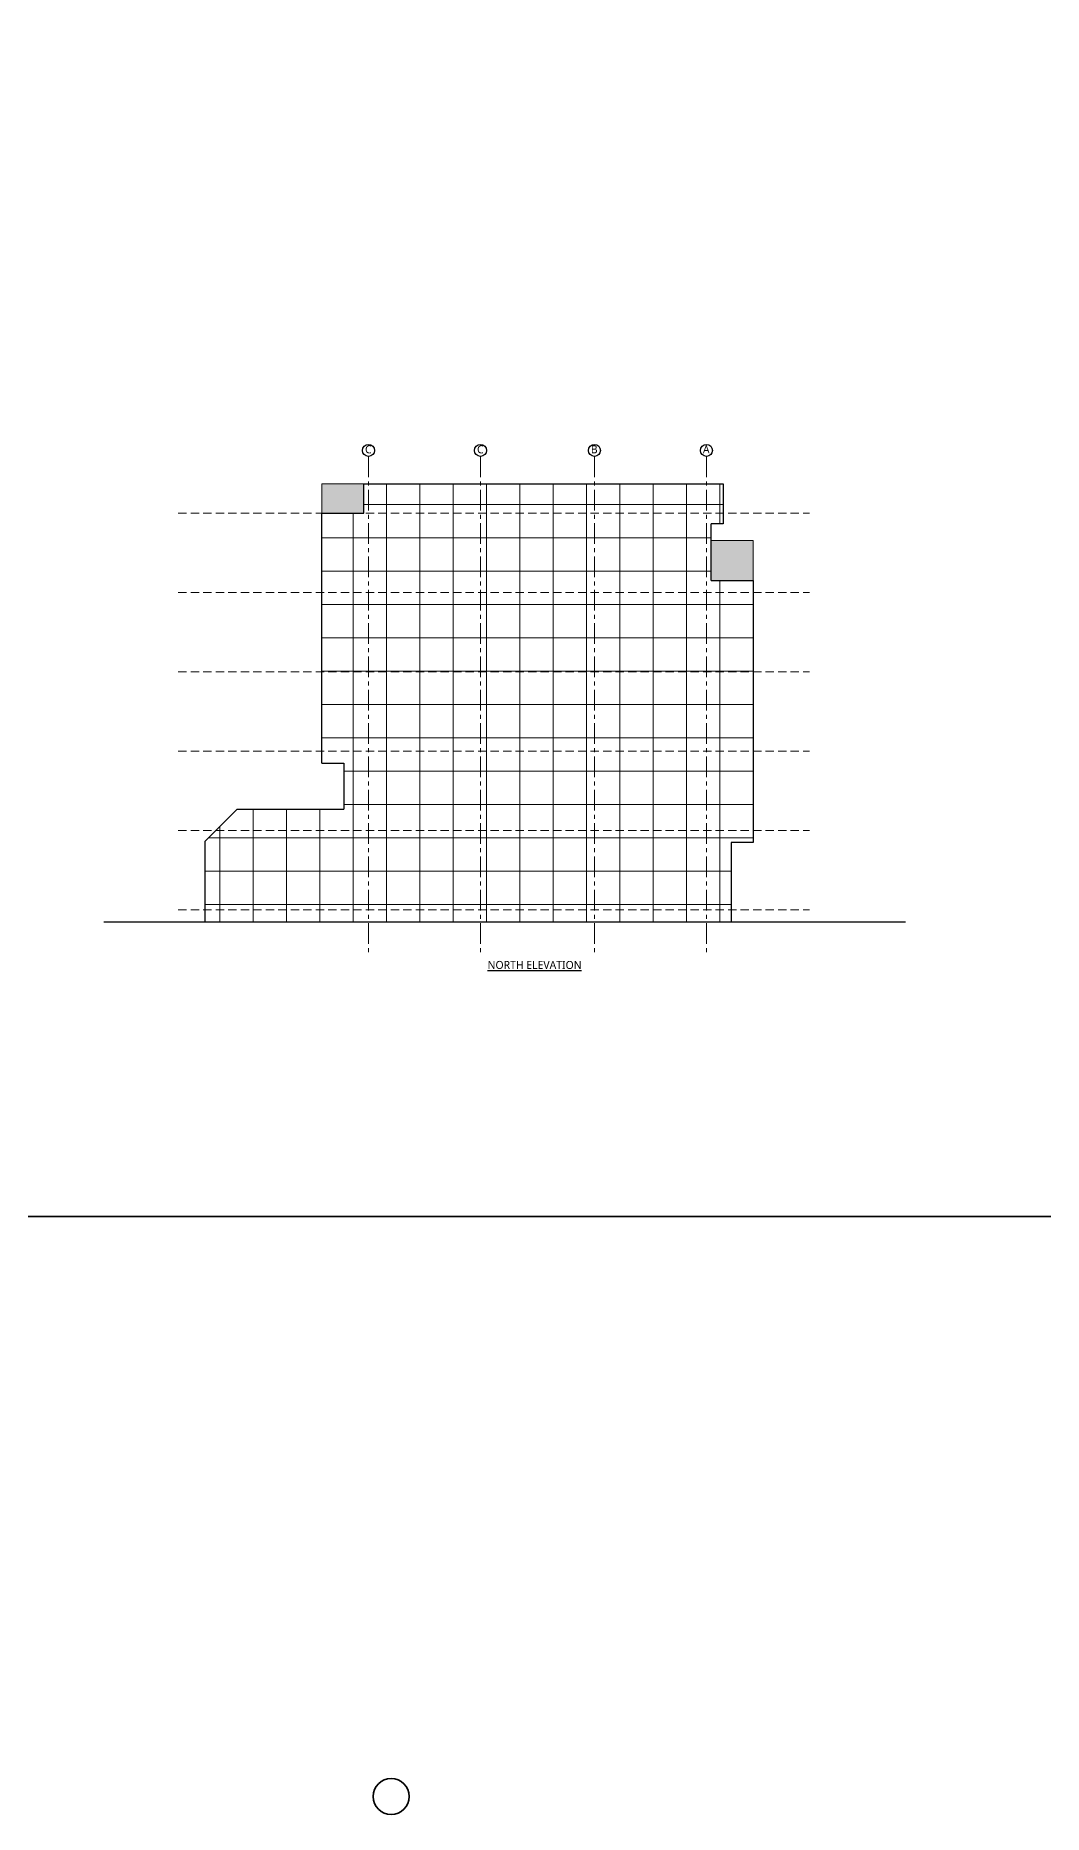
# Model space of a CAD drawing. Header units: inches. Extents: x 17146 to 31738, y -8920 to -2452.
# Drawn here: x 25892 to 27404, y -8232 to -5564 of the extents above; entities that cross this region are included whole.
import ezdxf

# ---------------------------------------------------------------- set-up
doc = ezdxf.new("R2010")
doc.units = ezdxf.units.IN
doc.header["$LTSCALE"] = 25
doc.header["$MEASUREMENT"] = 0
doc.linetypes.add('CENTER', pattern=[2, 1.25, -0.25, 0.25, -0.25])
doc.linetypes.add('DASHED', pattern=[0.75, 0.5, -0.25])
for name, color, linetype, lineweight in [('Center line', 252, 'CENTER', 20), ('Elevation1', 31, 'Continuous', 30), ('Elevation2', 212, 'Continuous', 20), ('Hatch', 253, 'Continuous', 13), ('Wall-Section', 6, 'Continuous', 35)]:
    doc.layers.add(name, color=color, linetype=linetype, lineweight=lineweight)
doc.layers.add('Text-external', color=7, linetype='Continuous')
doc.layers.add('Text-internal', color=7, linetype='Continuous')
doc.styles.add('caption 1in-8ft', font='trebuc.ttf', dxfattribs={"height": 12})
doc.styles.add('int text 1in-8ft', font='trebuc.ttf', dxfattribs={"height": 7})

msp = doc.modelspace()

# ---------------------------------------------------------------- hatches: boundary and pattern name
at = {"layer": 'Hatch', "true_color": 0x636466}
h = msp.add_hatch(dxfattribs=at)
h.set_pattern_fill('ANSI37', color=251, scale=400, angle=45)
h.set_pattern_definition([(90, (21318.74, -3866.967), (-50, 0), []), (180, (21318.74, -3866.967), (-7e-15, -50), [])])
h.paths.add_polyline_path([(26968.8, -6380.9), (26905.8, -6380.9), (26905.8, -6295.9), (26923.8, -6295.9), (26923.8, -6235.9), (26384.8, -6235.9), (26384.8, -6279.9), (26321.8, -6279.9), (26321.8, -6654.9), (26354.8, -6654.9), (26354.8, -6723.8), (26194.7, -6723.8), (26146.7, -6771.8), (26146.7, -6892.9), (26935.8, -6892.9), (26935.8, -6771.9), (26968.8, -6771.9)])
at = {"layer": 'Hatch', "true_color": 0x8d491c}
h = msp.add_hatch(dxfattribs=at)
h.set_pattern_fill('AR-RSHKE', color=34)
h.set_pattern_definition([(0, (21802.997, -5239.595), (25.5, 12), [6, -5, 7, -3, 9, -4]), (0, (21808.997, -5239.095), (25.5, 12), [5, -19, 4, -6]), (0, (21820.997, -5240.345), (25.5, 12), [3, -31]), (90, (21802.997, -5239.595), (-8.5, 12), [11.5, -36.5]), (90, (21808.997, -5239.595), (-8.5, 12), [11.25, -36.75]), (90, (21813.997, -5239.595), (-8.5, 12), [10.5, -37.5]), (90, (21820.997, -5240.345), (-8.5, 12), [11.5, -36.5]), (90, (21823.997, -5240.345), (-8.5, 12), [11.5, -36.5]), (90, (21832.997, -5239.595), (-8.5, 12), [11, -37])])
h.paths.add_polyline_path([(26968.8, -6320.9), (26905.8, -6320.9), (26905.8, -6380.9), (26968.8, -6380.9)])
h.paths.add_polyline_path([(26384.8, -6235.9), (26384.8, -6235.8), (26321.8, -6235.8), (26321.8, -6279.9), (26384.8, -6279.9)])

# ---------------------------------------------------------------- linework, layer by layer
at = {"layer": 'Center line'}
for p, q in [((26391.8, -6194.8), (26391.8, -6942.4)), ((26559.8, -6194.8), (26559.8, -6942.4)), ((26730.8, -6194.8), (26730.8, -6942.4)), ((26898.8, -6194.8), (26898.8, -6942.4))]:
    msp.add_line(p, q, dxfattribs=at)
at = {"layer": 'Elevation1'}
for p, q in [((26905.8, -6380.9), (26905.8, -6295.9)), ((26321.8, -6654.9), (26354.8, -6654.9)), ((26354.8, -6654.9), (26354.8, -6723.8)), ((26194.7, -6723.8), (26146.7, -6771.8)), ((26935.8, -6773.9), (26935.8, -6892.9)), ((26968.8, -6773.9), (26935.8, -6773.9)), ((25994.9, -6892.9), (27197.6, -6892.9))]:
    msp.add_line(p, q, dxfattribs=at)
for points in [[(26384.8, -6279.9), (26384.8, -6235.9)], [(26384.8, -6235.9), (26923.8, -6235.9), (26923.8, -6295.9), (26905.8, -6295.9)], [(26321.8, -6654.9), (26321.8, -6279.9), (26384.8, -6279.9), (26384.8, -6279.9)], [(26905.8, -6380.9), (26905.8, -6380.9), (26968.8, -6380.9), (26968.8, -6773.9)], [(26194.7, -6723.8), (26354.8, -6723.8)], [(26146.7, -6892.9), (26146.7, -6771.8)]]:
    msp.add_lwpolyline(points, dxfattribs=at)
at = {"layer": 'Elevation2'}
for points in [[(26321.8, -6279.9), (26321.8, -6235.9), (26384.8, -6235.9), (26384.8, -6279.9)], [(26905.8, -6380.9), (26905.8, -6320.9), (26968.8, -6320.9), (26968.8, -6380.9)]]:
    msp.add_lwpolyline(points, dxfattribs=at)
at = {"layer": 'Hatch', "linetype": 'DASHED'}
for p, q in [((26106.3, -6279.9), (27053.4, -6279.9)), ((26106.3, -6398.9), (27053.4, -6398.9)), ((26106.3, -6517.9), (27053.4, -6517.9)), ((26106.3, -6636.9), (27053.4, -6636.9)), ((26106.3, -6755.9), (27053.4, -6755.9)), ((26106.3, -6874.9), (27053.4, -6874.9))]:
    msp.add_line(p, q, dxfattribs=at)
at = {"layer": 'Text-external'}
for centre in [(26391.8, -6185.8), (26559.8, -6185.8), (26730.8, -6185.8), (26898.8, -6185.8)]:
    msp.add_circle(centre, 9, dxfattribs=at)
at = {"layer": 'Wall-Section'}
msp.add_lwpolyline([(17145.9, -4100.4), (31738.2, -4100.4), (31738.2, -7334.9), (17145.9, -7334.9)], close=True, dxfattribs=at)
msp.add_circle((26425.9, -8204.7), 27, dxfattribs=at)

# ---------------------------------------------------------------- texts
at = {"layer": 'Text-external', "char_height": 12, "width": 130.167, "attachment_point": 3, "style": 'caption 1in-8ft'}
for s, insert in [('C', (26396.5, -6178.3)), ('C', (26564.5, -6178.3)), ('B', (26735.5, -6178.3)), ('A', (26903.5, -6178.3))]:
    msp.add_mtext(s, dxfattribs=dict(at, insert=insert))
at = {"layer": 'Text-internal', "insert": (26496.6, -6951.6), "char_height": 12, "width": 288.773, "attachment_point": 1, "style": 'int text 1in-8ft'}
msp.add_mtext('\\pxqc;{\\L\\C0;NORTH ELEVATION}', dxfattribs=at)

doc.saveas('drawing.dxf')
